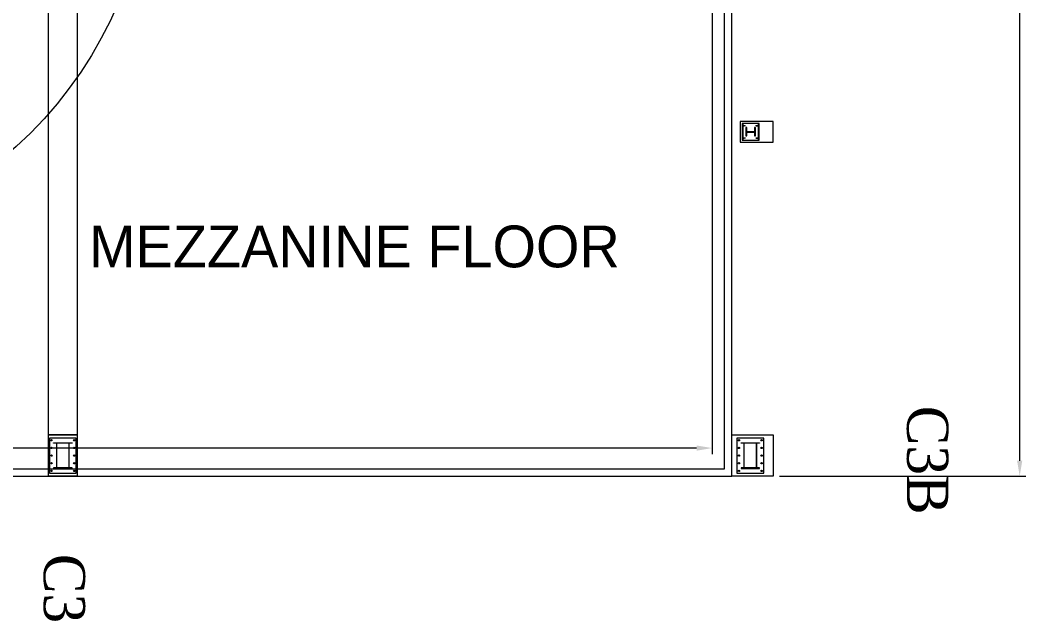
# Model space of a CAD drawing. Header units: inches. Extents: x 702888 to 852715, y 9845 to 271320.
# Drawn here: x 795185 to 819557, y 234976 to 249525 of the extents above; entities that cross this region are included whole.
import ezdxf

# ---------------------------------------------------------------- set-up
doc = ezdxf.new("R2010")
doc.units = ezdxf.units.IN
doc.header["$MEASUREMENT"] = 0
doc.header["$PDMODE"] = 34
doc.layers.get('0').update_dxf_attribs({"lineweight": 5})
doc.layers.get('Defpoints').update_dxf_attribs({"lineweight": 5})
doc.layers.add('AM_5', color=3, linetype='Continuous', lineweight=15)
doc.layers.add('chain', color=2, linetype='Continuous', lineweight=5)
doc.styles.add('s', font='simplex.shx', dxfattribs={"width": 0.8})
doc.styles.add('style1', font='times.ttf')
doc.dimstyles.new('mahesh', dxfattribs={"dimscale": 150, "dimtxt": 3, "dimasz": 2.5, "dimexe": 1, "dimexo": 1, "dimgap": 1, "dimtad": 1, "dimdec": 1, "dimzin": 12, "dimtxsty": 's', "dimcen": 2.5, "dimclrd": 1, "dimclre": 1, "dimclrt": 1, "dimadec": 0, "dimazin": 3, "dimtfac": 1, "dimtdec": 1, "dimtmove": 0, "dimatfit": 3, "dimfxl": 1.25, "dimlwd": 13, "dimlwe": 13, "dimarcsym": 0})
doc.dimstyles.new('mahesh$0', dxfattribs={"dimscale": 150, "dimtxt": 3, "dimasz": 2.5, "dimexe": 1, "dimexo": 1, "dimgap": 1, "dimtad": 1, "dimdec": 1, "dimzin": 12, "dimtxsty": 's', "dimcen": 2.5, "dimclrd": 1, "dimclre": 1, "dimclrt": 1, "dimadec": 0, "dimazin": 3, "dimtfac": 1, "dimtdec": 1, "dimtmove": 0, "dimatfit": 3, "dimfxl": 1, "dimlwd": 13, "dimlwe": 13, "dimarcsym": 0})

# ---------------------------------------------------------------- blocks, each defined once
blk = doc.blocks.new('*D411')
at = {"layer": 'chain', "color": 1, "linetype": 'Continuous', "lineweight": 13, "transparency": 16777216}
for p, q in [((100329, 17733), (100329, 4066)), ((14329, 13839), (14329, 4066)), ((99954, 4216), (14704, 4216))]:
    blk.add_line(p, q, dxfattribs=at)
at = {"layer": 'chain', "color": 1, "linetype": 'Continuous', "transparency": 16777216}
for points in [[(14704, 4278), (14704, 4153), (14329, 4216)], [(99954, 4278), (99954, 4153), (100329, 4216)]]:
    blk.add_solid(points, dxfattribs=at)
at = {"layer": 'Defpoints', "color": 0, "linetype": 'Continuous', "transparency": 16777216}
for p in [(100329, 17883), (14329, 13989), (14329, 4216)]:
    blk.add_point(p, dxfattribs=at)
at = {"layer": 'chain', "color": 1, "linetype": 'Continuous', "transparency": 16777216, "insert": (57329, 4591), "char_height": 450, "attachment_point": 5, "style": 's'}
blk.add_mtext('86000', dxfattribs=at)
blk = doc.blocks.new('*D424')
at = {"layer": 'AM_5', "color": 1, "lineweight": 13, "transparency": 16777216}
for p, q in [((101959, 28206), (107932, 28206)), ((107782, 3908), (107782, 27831)), ((101959, 3533), (107932, 3533))]:
    blk.add_line(p, q, dxfattribs=at)
at = {"layer": 'AM_5', "color": 1, "transparency": 16777216}
for points in [[(107719, 27831), (107844, 27831), (107782, 28206)], [(107719, 3908), (107844, 3908), (107782, 3533)]]:
    blk.add_solid(points, dxfattribs=at)
at = {"layer": 'Defpoints', "color": 0, "transparency": 16777216}
for p in [(101809, 28206), (107782, 28206), (101809, 3533)]:
    blk.add_point(p, dxfattribs=at)
at = {"layer": 'AM_5', "color": 1, "transparency": 16777216, "insert": (107407, 15870), "char_height": 450, "attachment_point": 5, "rotation": 90, "style": 's'}
blk.add_mtext('24673', dxfattribs=at)
blk = doc.blocks.new('A$C76b9bb42')
for p, q in [((101113.5667, 12023.1859), (101093.5667, 12023.1859)), ((101103.5667, 12013.1859), (101103.5667, 12033.1859)), ((101129.1988, 12023.1859), (101109.1988, 12023.1859)), ((101119.1988, 12013.1859), (101119.1988, 12033.1859)), ((101393.5667, 12023.1859), (101413.5667, 12023.1859)), ((101403.5667, 12013.1859), (101403.5667, 12033.1859)), ((101409.1988, 12023.1859), (101429.1988, 12023.1859)), ((101419.1988, 12013.1859), (101419.1988, 12033.1859)), ((101113.5667, 11723.1859), (101093.5667, 11723.1859)), ((101103.5667, 11733.1859), (101103.5667, 11713.1859)), ((101129.1988, 11723.1859), (101109.1988, 11723.1859)), ((101119.1988, 11733.1859), (101119.1988, 11713.1859)), ((101393.5667, 11723.1859), (101413.5667, 11723.1859)), ((101403.5667, 11733.1859), (101403.5667, 11713.1859)), ((101409.1988, 11723.1859), (101429.1988, 11723.1859)), ((101419.1988, 11733.1859), (101419.1988, 11713.1859)), ((101653.5667, 4533.1859), (101808.5667, 4533.1859))]:
    blk.add_line(p, q)
at = {"color": 3}
for p, q in [((84338.5667, 4403.1859), (84302.5667, 4403.1859)), ((84320.5667, 4385.1859), (84320.5667, 4421.1859)), ((84852.5667, 4403.1859), (84888.5667, 4403.1859)), ((84870.5667, 4385.1859), (84870.5667, 4421.1859)), ((100996.5667, 4403.1859), (100960.5667, 4403.1859)), ((100978.5667, 4385.1859), (100978.5667, 4421.1859)), ((101510.5667, 4403.1859), (101546.5667, 4403.1859)), ((101528.5667, 4385.1859), (101528.5667, 4421.1859)), ((84338.5667, 4218.1859), (84302.5667, 4218.1859)), ((84320.5667, 4200.1859), (84320.5667, 4236.1859)), ((84852.5667, 4218.1859), (84888.5667, 4218.1859)), ((84870.5667, 4200.1859), (84870.5667, 4236.1859)), ((100996.5667, 4218.1859), (100960.5667, 4218.1859)), ((100978.5667, 4200.1859), (100978.5667, 4236.1859)), ((101510.5667, 4218.1859), (101546.5667, 4218.1859)), ((101528.5667, 4200.1859), (101528.5667, 4236.1859)), ((84338.5667, 4033.1859), (84302.5667, 4033.1859)), ((84320.5667, 4051.1859), (84320.5667, 4015.1859)), ((84852.5667, 4033.1859), (84888.5667, 4033.1859)), ((84870.5667, 4051.1859), (84870.5667, 4015.1859)), ((100996.5667, 4033.1859), (100960.5667, 4033.1859)), ((100978.5667, 4051.1859), (100978.5667, 4015.1859)), ((101510.5667, 4033.1859), (101546.5667, 4033.1859)), ((101528.5667, 4051.1859), (101528.5667, 4015.1859)), ((84338.5667, 3848.1859), (84302.5667, 3848.1859)), ((84338.5667, 3663.1859), (84302.5667, 3663.1859)), ((84320.5667, 3866.1859), (84320.5667, 3830.1859)), ((84320.5667, 3681.1859), (84320.5667, 3645.1859)), ((84852.5667, 3848.1859), (84888.5667, 3848.1859)), ((84852.5667, 3663.1859), (84888.5667, 3663.1859)), ((84870.5667, 3866.1859), (84870.5667, 3830.1859)), ((84870.5667, 3681.1859), (84870.5667, 3645.1859)), ((100996.5667, 3848.1859), (100960.5667, 3848.1859)), ((100996.5667, 3663.1859), (100960.5667, 3663.1859)), ((100978.5667, 3866.1859), (100978.5667, 3830.1859)), ((100978.5667, 3681.1859), (100978.5667, 3645.1859)), ((101510.5667, 3848.1859), (101546.5667, 3848.1859)), ((101510.5667, 3663.1859), (101546.5667, 3663.1859)), ((101528.5667, 3866.1859), (101528.5667, 3830.1859)), ((101528.5667, 3681.1859), (101528.5667, 3645.1859))]:
    blk.add_line(p, q, dxfattribs=at)
at = {"color": 152, "true_color": 0x2776bb}
for points in [[(14008.076, 27551.1859), (14008.076, 3533.1859), (100808.5667, 3533.1859), (100808.5667, 27551.1859)], [(14188.076, 27371.1859), (14188.076, 3713.1859), (100628.5667, 3713.1859), (100628.5667, 27371.1859)]]:
    blk.add_lwpolyline(points, close=True, dxfattribs=at)
for points in [[(84945.5667, 27106.1859), (84945.5667, 4533.1859), (84245.5667, 4533.1859), (84245.5667, 27106.1859)], [(101008.5667, 12123.1859), (101008.5667, 11623.1859), (101808.5667, 11623.1859), (101808.5667, 12123.1859)], [(101453.5667, 11673.1859), (101453.5667, 12073.1859), (101053.5667, 12073.1859), (101053.5667, 11673.1859)], [(101469.1988, 11673.1859), (101469.1988, 12073.1859), (101069.1988, 12073.1859), (101069.1988, 11673.1859)], [(101153.5667, 11877.1859), (101153.5667, 11977.1859), (101145.5667, 11977.1859), (101145.5667, 11777.1859), (101153.5667, 11777.1859), (101153.5667, 11869.1859), (101353.5667, 11869.1859), (101353.5667, 11777.1859), (101361.5667, 11777.1859), (101361.5667, 11977.1859), (101353.5667, 11977.1859), (101353.5667, 11877.1859)], [(101169.1988, 11877.1859), (101169.1988, 11977.1859), (101161.1988, 11977.1859), (101161.1988, 11777.1859), (101169.1988, 11777.1859), (101169.1988, 11869.1859), (101369.1988, 11869.1859), (101369.1988, 11777.1859), (101377.1988, 11777.1859), (101377.1988, 11977.1859), (101369.1988, 11977.1859), (101369.1988, 11877.1859)], [(84945.5667, 4533.1859), (84945.5667, 3533.1859), (84245.5667, 3533.1859), (84245.5667, 4533.1859)], [(84920.5667, 3608.1859), (84920.5667, 4458.1859), (84270.5667, 4458.1859), (84270.5667, 3608.1859)], [(101808.5667, 4533.1859), (101808.5667, 3533.1859), (100808.5667, 3533.1859), (100808.5667, 4533.1859)], [(101578.5667, 3608.1859), (101578.5667, 4458.1859), (100928.5667, 4458.1859), (100928.5667, 3608.1859)], [(84820.5667, 4343.1859), (84820.5667, 4333.1859), (84370.5667, 4333.1859), (84370.5667, 4343.1859)], [(84450.5667, 3733.1859), (84450.5667, 4333.1859), (84440.5667, 4333.1859), (84440.5667, 3733.1859)], [(84750.5667, 3733.1859), (84750.5667, 4333.1859), (84740.5667, 4333.1859), (84740.5667, 3733.1859)], [(101478.5667, 4343.1859), (101478.5667, 4333.1859), (101028.5667, 4333.1859), (101028.5667, 4343.1859)], [(101108.5667, 3733.1859), (101108.5667, 4333.1859), (101098.5667, 4333.1859), (101098.5667, 3733.1859)], [(101408.5667, 3733.1859), (101408.5667, 4333.1859), (101398.5667, 4333.1859), (101398.5667, 3733.1859)], [(84820.5667, 3723.1859), (84820.5667, 3733.1859), (84370.5667, 3733.1859), (84370.5667, 3723.1859)], [(101478.5667, 3723.1859), (101478.5667, 3733.1859), (101028.5667, 3733.1859), (101028.5667, 3723.1859)]]:
    blk.add_lwpolyline(points, close=True)
for centre in [(101103.5667, 12023.1859), (101119.1988, 12023.1859), (101403.5667, 12023.1859), (101419.1988, 12023.1859), (101103.5667, 11723.1859), (101119.1988, 11723.1859), (101403.5667, 11723.1859), (101419.1988, 11723.1859)]:
    blk.add_circle(centre, 8)
at = {"color": 3}
for centre in [(84320.5667, 4403.1859), (84870.5667, 4403.1859), (100978.5667, 4403.1859), (101528.5667, 4403.1859), (84320.5667, 4218.1859), (84870.5667, 4218.1859), (100978.5667, 4218.1859), (101528.5667, 4218.1859), (84320.5667, 4033.1859), (84870.5667, 4033.1859), (100978.5667, 4033.1859), (101528.5667, 4033.1859), (84320.5667, 3848.1859), (84320.5667, 3663.1859), (84870.5667, 3848.1859), (84870.5667, 3663.1859), (100978.5667, 3848.1859), (100978.5667, 3663.1859), (101528.5667, 3848.1859), (101528.5667, 3663.1859)]:
    blk.add_circle(centre, 16, dxfattribs=at)
blk.add_text('MEZZANINE FLOOR', height=1012.5).set_placement((85227.8735, 8592.6101))
at = {"color": 7, "lineweight": -3, "style": 'style1', "width": 0.952381}
for s, p in [('C3B', (105053.2625, 5240.244)), ('C3', (84133.3241, 1653.1565))]:
    blk.add_text(s, height=1000, rotation=270, dxfattribs=at).set_placement(p)
at = {"layer": 'AM_5'}
dim = blk.add_linear_dim(base=(107781.9157, 28206.1859), p1=(101808.5667, 3533.1859), p2=(101808.5667, 28206.1859), angle=90, dimstyle='mahesh$0', override={"dimfxl": 0.35}, dxfattribs=at)
dim.commit()
dim.dimension.update_dxf_attribs({"geometry": '*D424', "text_midpoint": (107781.9157, 15869.6859), "dimtype": 128})
at = {"layer": 'chain', "color": 7, "linetype": 'Continuous'}
dim = blk.add_linear_dim(base=(14328.5667, 4215.5228), p1=(100328.5667, 17883.4779), p2=(14328.5667, 13988.6232), dimstyle='mahesh', override={"dimfxl": 0.35}, dxfattribs=at)
dim.commit()
dim.dimension.update_dxf_attribs({"geometry": '*D411', "text_midpoint": (57328.5667, 4590.5228)})

msp = doc.modelspace()

# ---------------------------------------------------------------- linework, layer by layer
msp.add_circle((788386.798, 253839.31), 9967.954)

# ---------------------------------------------------------------- block references
at = {"layer": 'chain', "color": 1}
msp.add_blockref('A$C76b9bb42', (711625.145, 234945.321), dxfattribs=at)

doc.saveas('drawing.dxf')
